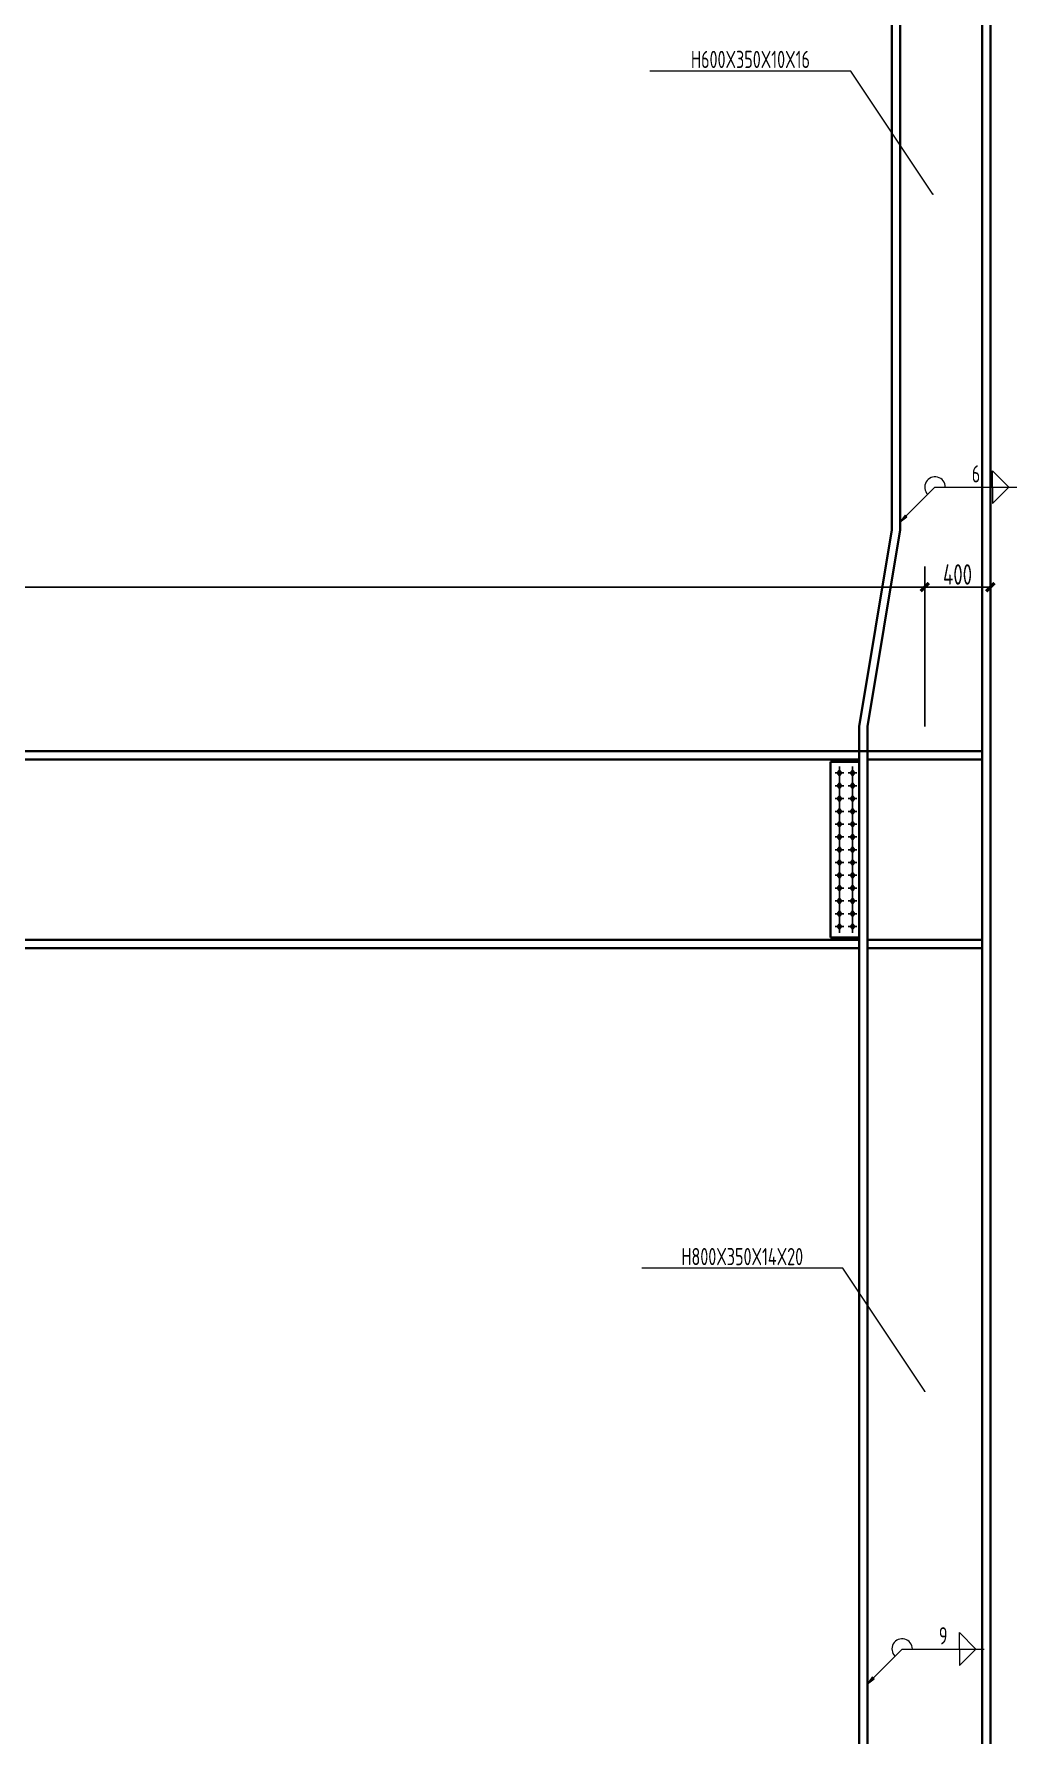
# Model space of a CAD drawing. Extents: x 19118 to 566552, y -1188739 to 92943.
# Drawn here: x 177042 to 189027, y -945826 to -925096 of the extents above; entities that cross this region are included whole.
import ezdxf
from ezdxf.enums import TextEntityAlignment as Align

# ---------------------------------------------------------------- set-up
doc = ezdxf.new("R2010")
doc.units = 0
doc.header["$LTSCALE"] = 1000
doc.header["$MEASUREMENT"] = 0
doc.layers.get('0').update_dxf_attribs({"linetype": 'CONTINUOUS'})
doc.layers.get('Defpoints').update_dxf_attribs({"linetype": 'CONTINUOUS'})
doc.layers.add('10', color=7, linetype='CONTINUOUS')
for name, color, linetype, lineweight in [('14', 2, 'CONTINUOUS', 35), ('字符串标注', 9, 'CONTINUOUS', 18), ('尺寸标注', 9, 'CONTINUOUS', 18), ('柱子', 3, 'CONTINUOUS', 35), ('焊缝标注', 9, 'CONTINUOUS', 18)]:
    doc.layers.add(name, color=color, linetype=linetype, lineweight=lineweight)
doc.styles.add('PkpmHz', font='Pkpmeng', dxfattribs={"width": 0.7, "bigfont": 'hztxt'})
doc.dimstyles.new('Pkpm_1.00', dxfattribs={"dimtxt": 250, "dimasz": 100, "dimexe": 250, "dimexo": 0.0625, "dimgap": 30, "dimtad": 1, "dimdec": 0, "dimrnd": 5, "dimzin": 0, "dimdsep": 46, "dimtxsty": 'PkpmHz', "dimblk1": 'ARCHTICK', "dimblk2": 'ARCHTICK', "dimsah": 1, "dimcen": 0.09, "dimadec": 0, "dimazin": 0, "dimtfac": 1, "dimtdec": 0, "dimtmove": 2, "dimatfit": 1, "dimfxl": 1, "dimtolj": 1, "dimtzin": 0, "dimarcsym": 0})

# ---------------------------------------------------------------- blocks, each defined once
blk = doc.blocks.new('_ArchTick')
at = {"color": 0, "linetype": 'ByBlock', "const_width": 0.4}
blk.add_lwpolyline([(-0.5, -0.5), (0.5, 0.5)], dxfattribs=at)
blk = doc.blocks.new('*D79')
at = {"layer": 'Defpoints', "color": 0, "linetype": 'Continuous'}
for p in [(187902, -931837), (162702, -933837), (187902, -933837)]:
    blk.add_point(p, dxfattribs=at)
at = {"layer": '尺寸标注', "color": 0, "linetype": 'Continuous', "lineweight": -2}
for p, q in [((162702, -933537), (162702, -931587)), ((187902, -933537), (187902, -931587)), ((162702, -931837), (187902, -931837))]:
    blk.add_line(p, q, dxfattribs=at)
at = {"layer": '尺寸标注', "color": 0, "linetype": 'Continuous', "lineweight": -2, "xscale": 100, "yscale": 100, "zscale": 100, "rotation": 180}
blk.add_blockref('_ArchTick', (162702, -931837), dxfattribs=at)
at = {"layer": '尺寸标注', "color": 0, "linetype": 'Continuous', "lineweight": -2, "xscale": 100, "yscale": 100, "zscale": 100}
blk.add_blockref('_ArchTick', (187902, -931837), dxfattribs=at)
at = {"layer": '尺寸标注', "color": 0, "linetype": 'Continuous', "insert": (175302, -931682), "char_height": 250, "attachment_point": 5, "style": 'PkpmHz'}
blk.add_mtext('\\A1;12600', dxfattribs=at)
blk = doc.blocks.new('*D80')
at = {"layer": 'Defpoints', "color": 0, "linetype": 'Continuous'}
for p in [(188702, -931837), (187902, -933837), (188702, -933837)]:
    blk.add_point(p, dxfattribs=at)
at = {"layer": '尺寸标注', "color": 0, "linetype": 'Continuous', "lineweight": -2}
for p, q in [((187902, -933537), (187902, -931587)), ((188702, -933537), (188702, -931587)), ((187902, -931837), (188702, -931837))]:
    blk.add_line(p, q, dxfattribs=at)
at = {"layer": '尺寸标注', "color": 0, "linetype": 'Continuous', "lineweight": -2, "xscale": 100, "yscale": 100, "zscale": 100, "rotation": 180}
blk.add_blockref('_ArchTick', (187902, -931837), dxfattribs=at)
at = {"layer": '尺寸标注', "color": 0, "linetype": 'Continuous', "lineweight": -2, "xscale": 100, "yscale": 100, "zscale": 100}
blk.add_blockref('_ArchTick', (188702, -931837), dxfattribs=at)
at = {"layer": '尺寸标注', "color": 0, "linetype": 'Continuous', "insert": (188302, -931682), "char_height": 250, "attachment_point": 5, "style": 'PkpmHz'}
blk.add_mtext('\\A1;400', dxfattribs=at)

msp = doc.modelspace()

# ---------------------------------------------------------------- hatches: boundary and pattern name
at = {"layer": '10'}
for points in [[(186862.33, -934067.43), (186836.08, -934101.55), (186862.33, -934135.68), (186888.58, -934101.55), (186862.33, -934067.43)], [(187022.33, -934067.43), (186996.08, -934101.55), (187022.33, -934135.68), (187048.58, -934101.55), (187022.33, -934067.43)], [(186862.33, -934223.35), (186836.08, -934257.48), (186862.33, -934291.6), (186888.58, -934257.48), (186862.33, -934223.35)], [(187022.33, -934223.35), (186996.08, -934257.48), (187022.33, -934291.6), (187048.58, -934257.48), (187022.33, -934223.35)], [(186862.33, -934379.27), (186836.08, -934413.4), (186862.33, -934447.52), (186888.58, -934413.4), (186862.33, -934379.27)], [(187022.33, -934379.27), (186996.08, -934413.4), (187022.33, -934447.52), (187048.58, -934413.4), (187022.33, -934379.27)], [(186862.33, -934535.19), (186836.08, -934569.32), (186862.33, -934603.44), (186888.58, -934569.32), (186862.33, -934535.19)], [(186862.33, -934691.11), (186836.08, -934725.24), (186862.33, -934759.36), (186888.58, -934725.24), (186862.33, -934691.11)], [(187022.33, -934535.19), (186996.08, -934569.32), (187022.33, -934603.44), (187048.58, -934569.32), (187022.33, -934535.19)], [(187022.33, -934691.11), (186996.08, -934725.24), (187022.33, -934759.36), (187048.58, -934725.24), (187022.33, -934691.11)], [(186862.33, -934847.04), (186836.08, -934881.16), (186862.33, -934915.29), (186888.58, -934881.16), (186862.33, -934847.04)], [(187022.33, -934847.04), (186996.08, -934881.16), (187022.33, -934915.29), (187048.58, -934881.16), (187022.33, -934847.04)], [(186862.33, -935002.95), (186836.08, -935037.08), (186862.33, -935071.2), (186888.58, -935037.08), (186862.33, -935002.95)], [(187022.33, -935002.95), (186996.08, -935037.08), (187022.33, -935071.2), (187048.58, -935037.08), (187022.33, -935002.95)], [(186862.33, -935158.88), (186836.08, -935193), (186862.33, -935227.13), (186888.58, -935193), (186862.33, -935158.88)], [(186862.33, -935314.8), (186836.08, -935348.92), (186862.33, -935383.04), (186888.58, -935348.92), (186862.33, -935314.8)], [(187022.33, -935158.88), (186996.08, -935193), (187022.33, -935227.13), (187048.58, -935193), (187022.33, -935158.88)], [(187022.33, -935314.8), (186996.08, -935348.92), (187022.33, -935383.04), (187048.58, -935348.92), (187022.33, -935314.8)], [(186862.33, -935470.71), (186836.08, -935504.84), (186862.33, -935538.96), (186888.58, -935504.84), (186862.33, -935470.71)], [(187022.33, -935470.71), (186996.08, -935504.84), (187022.33, -935538.96), (187048.58, -935504.84), (187022.33, -935470.71)], [(186862.33, -935626.64), (186836.08, -935660.76), (186862.33, -935694.89), (186888.58, -935660.76), (186862.33, -935626.64)], [(187022.33, -935626.64), (186996.08, -935660.76), (187022.33, -935694.89), (187048.58, -935660.76), (187022.33, -935626.64)], [(186862.33, -935782.55), (186836.08, -935816.68), (186862.33, -935850.8), (186888.58, -935816.68), (186862.33, -935782.55)], [(186862.33, -935938.48), (186836.08, -935972.6), (186862.33, -936006.73), (186888.58, -935972.6), (186862.33, -935938.48)], [(187022.33, -935782.55), (186996.08, -935816.68), (187022.33, -935850.8), (187048.58, -935816.68), (187022.33, -935782.55)], [(187022.33, -935938.48), (186996.08, -935972.6), (187022.33, -936006.73), (187048.58, -935972.6), (187022.33, -935938.48)]]:
    msp.add_hatch(color=1, dxfattribs=at).paths.add_polyline_path(points)
at = {"layer": '焊缝标注'}
for points in [[(187602.33, -931041.42), (187683.69, -930981.35), (187662.47, -930960.13)], [(187202.33, -945202.08), (187283.69, -945142.01), (187262.47, -945120.79)]]:
    msp.add_hatch(color=256, dxfattribs=at).paths.add_polyline_path(points)

# ---------------------------------------------------------------- linework, layer by layer
at = {"layer": '10', "ltscale": 100}
for p, q in [((186862.33, -934022.8), (186862.33, -934180.31)), ((187022.33, -934022.8), (187022.33, -934180.31)), ((186914.83, -934101.55), (186809.83, -934101.55)), ((186914.83, -934257.48), (186809.83, -934257.48)), ((186862.33, -934178.73), (186862.33, -934336.23)), ((187074.83, -934101.55), (186969.83, -934101.55)), ((187074.83, -934257.48), (186969.83, -934257.48)), ((187022.33, -934178.73), (187022.33, -934336.23)), ((186914.83, -934413.4), (186809.83, -934413.4)), ((186862.33, -934334.65), (186862.33, -934492.15)), ((186862.33, -934490.57), (186862.33, -934648.07)), ((187074.83, -934413.4), (186969.83, -934413.4)), ((187022.33, -934334.65), (187022.33, -934492.15)), ((187022.33, -934490.57), (187022.33, -934648.07)), ((186914.83, -934569.32), (186809.83, -934569.32)), ((186862.33, -934646.49), (186862.33, -934803.99)), ((187074.83, -934569.32), (186969.83, -934569.32)), ((187022.33, -934646.49), (187022.33, -934803.99)), ((186914.83, -934725.24), (186809.83, -934725.24)), ((186914.83, -934881.16), (186809.83, -934881.16)), ((186862.33, -934802.41), (186862.33, -934959.91)), ((187074.83, -934725.24), (186969.83, -934725.24)), ((187074.83, -934881.16), (186969.83, -934881.16)), ((187022.33, -934802.41), (187022.33, -934959.91)), ((186914.83, -935037.08), (186809.83, -935037.08)), ((186862.33, -934958.33), (186862.33, -935115.83)), ((186862.33, -935114.25), (186862.33, -935271.75)), ((187074.83, -935037.08), (186969.83, -935037.08)), ((187022.33, -934958.33), (187022.33, -935115.83)), ((187022.33, -935114.25), (187022.33, -935271.75)), ((186914.83, -935193), (186809.83, -935193)), ((186862.33, -935270.17), (186862.33, -935427.67)), ((187074.83, -935193), (186969.83, -935193)), ((187022.33, -935270.17), (187022.33, -935427.67)), ((186914.83, -935348.92), (186809.83, -935348.92)), ((186914.83, -935504.84), (186809.83, -935504.84)), ((186862.33, -935426.09), (186862.33, -935583.59)), ((187074.83, -935348.92), (186969.83, -935348.92)), ((187074.83, -935504.84), (186969.83, -935504.84)), ((187022.33, -935426.09), (187022.33, -935583.59)), ((186914.83, -935660.76), (186809.83, -935660.76)), ((186862.33, -935582.01), (186862.33, -935739.51)), ((186862.33, -935737.93), (186862.33, -935895.43)), ((187074.83, -935660.76), (186969.83, -935660.76)), ((187022.33, -935582.01), (187022.33, -935739.51)), ((187022.33, -935737.93), (187022.33, -935895.43)), ((186914.83, -935816.68), (186809.83, -935816.68)), ((186862.33, -935893.85), (186862.33, -936051.35)), ((187074.83, -935816.68), (186969.83, -935816.68)), ((187022.33, -935893.85), (187022.33, -936051.35)), ((186914.83, -935972.6), (186809.83, -935972.6)), ((187074.83, -935972.6), (186969.83, -935972.6))]:
    msp.add_line(p, q, dxfattribs=at)
at = {"layer": '10', "color": 1, "linetype": 'Continuous'}
for points in [[(186862.33, -934067.43), (186836.08, -934101.55), (186862.33, -934135.68), (186888.58, -934101.55)], [(187022.33, -934067.43), (186996.08, -934101.55), (187022.33, -934135.68), (187048.58, -934101.55)], [(186862.33, -934223.35), (186836.08, -934257.48), (186862.33, -934291.6), (186888.58, -934257.48)], [(187022.33, -934223.35), (186996.08, -934257.48), (187022.33, -934291.6), (187048.58, -934257.48)], [(186862.33, -934379.27), (186836.08, -934413.4), (186862.33, -934447.52), (186888.58, -934413.4)], [(187022.33, -934379.27), (186996.08, -934413.4), (187022.33, -934447.52), (187048.58, -934413.4)], [(186862.33, -934535.19), (186836.08, -934569.32), (186862.33, -934603.44), (186888.58, -934569.32)], [(186862.33, -934691.11), (186836.08, -934725.24), (186862.33, -934759.36), (186888.58, -934725.24)], [(187022.33, -934535.19), (186996.08, -934569.32), (187022.33, -934603.44), (187048.58, -934569.32)], [(187022.33, -934691.11), (186996.08, -934725.24), (187022.33, -934759.36), (187048.58, -934725.24)], [(186862.33, -934847.04), (186836.08, -934881.16), (186862.33, -934915.29), (186888.58, -934881.16)], [(187022.33, -934847.04), (186996.08, -934881.16), (187022.33, -934915.29), (187048.58, -934881.16)], [(186862.33, -935002.95), (186836.08, -935037.08), (186862.33, -935071.2), (186888.58, -935037.08)], [(187022.33, -935002.95), (186996.08, -935037.08), (187022.33, -935071.2), (187048.58, -935037.08)], [(186862.33, -935158.88), (186836.08, -935193), (186862.33, -935227.13), (186888.58, -935193)], [(186862.33, -935314.8), (186836.08, -935348.92), (186862.33, -935383.04), (186888.58, -935348.92)], [(187022.33, -935158.88), (186996.08, -935193), (187022.33, -935227.13), (187048.58, -935193)], [(187022.33, -935314.8), (186996.08, -935348.92), (187022.33, -935383.04), (187048.58, -935348.92)], [(186862.33, -935470.71), (186836.08, -935504.84), (186862.33, -935538.96), (186888.58, -935504.84)], [(187022.33, -935470.71), (186996.08, -935504.84), (187022.33, -935538.96), (187048.58, -935504.84)], [(186862.33, -935626.64), (186836.08, -935660.76), (186862.33, -935694.89), (186888.58, -935660.76)], [(187022.33, -935626.64), (186996.08, -935660.76), (187022.33, -935694.89), (187048.58, -935660.76)], [(186862.33, -935782.55), (186836.08, -935816.68), (186862.33, -935850.8), (186888.58, -935816.68)], [(186862.33, -935938.48), (186836.08, -935972.6), (186862.33, -936006.73), (186888.58, -935972.6)], [(187022.33, -935782.55), (186996.08, -935816.68), (187022.33, -935850.8), (187048.58, -935816.68)], [(187022.33, -935938.48), (186996.08, -935972.6), (187022.33, -936006.73), (187048.58, -935972.6)]]:
    msp.add_lwpolyline(points, close=True, dxfattribs=at)
at = {"layer": '14', "ltscale": 100}
for p, q in [((187202.33, -933937.08), (187202.33, -933837.08)), ((187202.33, -933837.08), (188602.33, -933837.08)), ((187102.33, -933967.08), (186752.33, -933967.08)), ((186752.33, -933967.08), (186752.33, -936107.08)), ((187102.33, -936107.08), (187102.33, -933967.08)), ((188602.33, -933937.08), (187202.33, -933937.08)), ((186752.33, -936107.08), (187102.33, -936107.08)), ((187202.33, -936137.08), (188602.33, -936137.08)), ((187202.33, -936237.08), (187202.33, -936137.08)), ((188602.33, -936237.08), (187202.33, -936237.08))]:
    msp.add_line(p, q, dxfattribs=at)
at = {"layer": '字符串标注', "ltscale": 100}
for p, q in [((187002.33, -925547.08), (184552.33, -925547.08)), ((188002.33, -927047.08), (187002.33, -925547.08)), ((186902.33, -940137.08), (184452.33, -940137.08)), ((187902.33, -941637.08), (186902.33, -940137.08))]:
    msp.add_line(p, q, dxfattribs=at)
at = {"layer": '字符串标注', "ltscale": 100, "const_width": 10}
for points in [[(188007.33, -927047.08, 1), (187997.33, -927047.08, 1)], [(187907.33, -941637.08, 1), (187897.33, -941637.08, 1)]]:
    msp.add_lwpolyline(points, format="xyb", close=True, dxfattribs=at)
at = {"layer": '柱子', "ltscale": 100}
for p, q in [((188602.33, -933837.08), (188602.33, -920667.57)), ((188702.33, -933837.08), (188702.33, -920677.57)), ((187502.33, -931137.08), (187502.33, -922394.42)), ((187602.33, -931137.08), (187602.33, -922394.42)), ((187502.33, -931137.08), (187102.33, -933537.08)), ((187602.33, -931137.08), (187202.33, -933537.08)), ((187102.33, -949077.08), (187102.33, -933537.08)), ((187102.33, -933537.08), (187102.33, -933937.08)), ((187202.33, -949077.08), (187202.33, -933537.08)), ((163502.33, -933837.08), (187102.33, -933837.08)), ((187202.33, -933837.08), (187102.33, -933837.08)), ((188602.33, -949077.08), (188602.33, -933837.08)), ((188702.33, -949077.08), (188702.33, -933837.08)), ((163502.33, -933937.08), (187102.33, -933937.08)), ((163502.33, -936137.08), (187102.33, -936137.08)), ((187102.33, -936137.08), (187102.33, -936237.08)), ((163502.33, -936237.08), (187102.33, -936237.08))]:
    msp.add_line(p, q, dxfattribs=at)
at = {"layer": '焊缝标注', "ltscale": 100}
for p, q in [((188726.77, -930417.32), (188926.77, -930617.32)), ((188726.77, -930617.32), (188726.77, -930417.32)), ((187602.33, -931041.42), (188026.77, -930617.32)), ((188026.77, -930617.32), (189026.77, -930617.32)), ((188726.77, -930817.32), (188926.77, -930617.32)), ((188726.77, -930617.32), (188726.77, -930817.32)), ((188326.77, -944577.99), (188526.77, -944777.99)), ((188326.77, -944777.99), (188326.77, -944577.99)), ((187202.33, -945202.08), (187626.77, -944777.99)), ((187626.77, -944777.99), (188626.77, -944777.99)), ((188326.77, -944977.99), (188526.77, -944777.99)), ((188326.77, -944777.99), (188326.77, -944977.99))]:
    msp.add_line(p, q, dxfattribs=at)
at = {"layer": '焊缝标注', "linetype": 'Continuous'}
for points in [[(187602.33, -931041.42), (187683.69, -930981.35), (187662.47, -930960.13)], [(187202.33, -945202.08), (187283.69, -945142.01), (187262.47, -945120.79)]]:
    msp.add_lwpolyline(points, close=True, dxfattribs=at)
at = {"layer": '焊缝标注', "ltscale": 100}
for centre in [(188026.77, -930617.32), (187626.77, -944777.99)]:
    msp.add_arc(centre, 125, 0, 224.976822, dxfattribs=at)

# ---------------------------------------------------------------- texts
at = {"layer": '字符串标注', "style": 'PkpmHz', "width": 0.71}
for s, p in [('H600X350X10X16', (185777.33, -925510.47)), ('H800X350X14X20', (185677.33, -940100.47))]:
    msp.add_text(s, height=210, dxfattribs=at).set_placement(p, align=Align.CENTER)
at = {"layer": '焊缝标注', "style": 'PkpmHz', "width": 0.71}
for s, p in [('6', (188526.77, -930560.71)), ('9', (188126.77, -944721.37))]:
    msp.add_text(s, height=210, dxfattribs=at).set_placement(p, align=Align.CENTER)

# ---------------------------------------------------------------- dimensions: what is measured, and where the dimension line sits
at = {"layer": '尺寸标注', "linetype": 'Continuous'}
for base, p1, p2, text, picture, middle in [((187902.33, -931837.08), (162702.33, -933837.08), (187902.33, -933837.08), '12600', '*D79', (175302.33, -931682.08)), ((188702.33, -931837.08), (187902.33, -933837.08), (188702.33, -933837.08), '400', '*D80', (188302.33, -931682.08))]:
    dim = msp.add_linear_dim(base=base, p1=p1, p2=p2, text=text, dimstyle='Pkpm_1.00', override={"dimexo": 300, "dimtih": 0, "dimtoh": 0}, dxfattribs=at)
    dim.commit()
    dim.dimension.update_dxf_attribs({"geometry": picture, "text_midpoint": middle})

doc.saveas('drawing.dxf')
